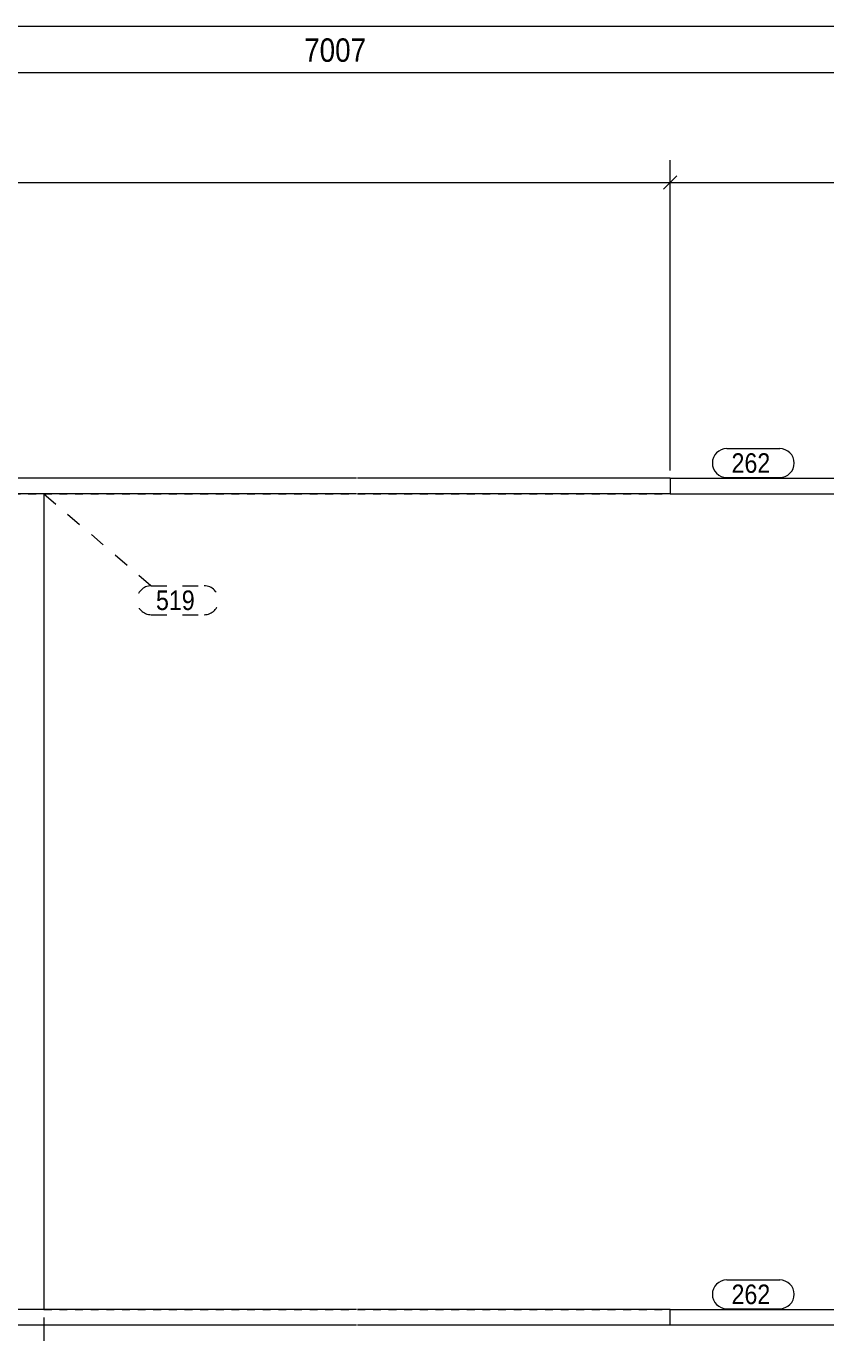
# Model space of a CAD drawing. Header units: millimetres. Extents: x 2 to 825, y 1 to 579.
# Drawn here: x 412.7 to 514.9, y 230.8 to 397.9 of the extents above; entities that cross this region are included whole.
import ezdxf

# ---------------------------------------------------------------- set-up
doc = ezdxf.new("R2010")
doc.units = ezdxf.units.MM
for name, pattern in [('XKITLINE00', [0]), ('XKITLINE01', [4, 1, -1, 1, -1]), ('XKITLINE02', [4, 2, -2])]:
    doc.linetypes.add(name, pattern=pattern)
for name, color, linetype, lineweight in [('Dimensions', 7, 'Continuous', 0), ('Part', 2, 'Continuous', 0), ('PartMark', 7, 'Continuous', 0)]:
    doc.layers.add(name, color=color, linetype=linetype, lineweight=lineweight)
doc.styles.add('ARIAL', font='ARIAL.TTF')

# ---------------------------------------------------------------- blocks, each defined once
blk = doc.blocks.new('*A8')
at = {"layer": 'Part', "color": 7, "linetype": 'XKITLINE01', "lineweight": 0}
for p, q in [((374.92, 338.11), (414.92, 338.11)), ((414.92, 233.78), (374.92, 233.78))]:
    blk.add_line(p, q, dxfattribs=at)
at = {"layer": 'Part', "color": 2, "linetype": 'XKITLINE00', "lineweight": 0}
blk.add_line((414.92, 338.11), (414.92, 233.78), dxfattribs=at)
blk = doc.blocks.new('*A10')
at = {"layer": 'Part', "color": 2, "linetype": 'XKITLINE00', "lineweight": 0}
for p, q in [((414.92, 338.11), (414.92, 233.78)), ((598.01, 338.11), (598.01, 233.78))]:
    blk.add_line(p, q, dxfattribs=at)
at = {"layer": 'Part', "color": 7, "linetype": 'XKITLINE01', "lineweight": 0}
for p, q in [((414.92, 338.11), (454.92, 338.11)), ((455.02, 338.11), (535.02, 338.11)), ((535.12, 338.11), (598.01, 338.11)), ((414.92, 233.78), (454.92, 233.78)), ((455.02, 233.78), (535.02, 233.78)), ((535.12, 233.78), (598.01, 233.78))]:
    blk.add_line(p, q, dxfattribs=at)
blk = doc.blocks.new('*A17')
at = {"layer": 'Part', "color": 2, "linetype": 'XKITLINE00', "lineweight": 0}
for p, q in [((495.02, 231.78), (495.02, 233.78)), ((495.02, 233.78), (535.02, 233.78)), ((535.12, 233.78), (598.01, 233.78)), ((598.01, 233.78), (598.01, 231.78)), ((535.02, 231.78), (495.02, 231.78)), ((598.01, 231.78), (535.12, 231.78))]:
    blk.add_line(p, q, dxfattribs=at)
blk = doc.blocks.new('*A18')
at = {"layer": 'Part', "color": 2, "linetype": 'XKITLINE00', "lineweight": 0}
for p, q in [((495.02, 340.11), (495.02, 338.11)), ((495.02, 340.11), (535.02, 340.11)), ((535.12, 340.11), (598.01, 340.11)), ((598.01, 340.11), (598.01, 338.11)), ((495.02, 338.11), (535.02, 338.11)), ((535.12, 338.11), (598.01, 338.11))]:
    blk.add_line(p, q, dxfattribs=at)
blk = doc.blocks.new('*A19')
at = {"layer": 'Part', "color": 2, "linetype": 'XKITLINE00', "lineweight": 0}
for p, q in [((454.92, 340.11), (374.92, 340.11)), ((495.02, 340.11), (455.02, 340.11)), ((495.02, 340.11), (495.02, 338.11)), ((454.92, 338.11), (374.92, 338.11)), ((495.02, 338.11), (455.02, 338.11))]:
    blk.add_line(p, q, dxfattribs=at)
blk = doc.blocks.new('*A20')
at = {"layer": 'Part', "color": 2, "linetype": 'XKITLINE00', "lineweight": 0}
for p, q in [((454.92, 233.78), (374.92, 233.78)), ((495.02, 233.78), (455.02, 233.78)), ((495.02, 231.78), (495.02, 233.78)), ((454.92, 231.78), (374.92, 231.78)), ((495.02, 231.78), (455.02, 231.78))]:
    blk.add_line(p, q, dxfattribs=at)
blk = doc.blocks.new('*A58')
at = {"layer": 'Dimensions', "color": 7, "linetype": 'XKITLINE00', "lineweight": 0}
blk.add_line((41.63, 397.94), (598.01, 397.94), dxfattribs=at)
blk = doc.blocks.new('*A64')
at = {"layer": 'Dimensions', "color": 7, "linetype": 'XKITLINE00', "lineweight": 0}
blk.add_line((327.32, 392.03), (578.01, 392.03), dxfattribs=at)
at = {"layer": 'Dimensions', "color": 3, "style": 'ARIAL', "width": 0.85}
blk.add_text('7007', height=3, dxfattribs=at).set_placement((448.21, 393.38))
blk = doc.blocks.new('*A69')
at = {"layer": 'Dimensions', "color": 7, "linetype": 'XKITLINE00', "lineweight": 0}
blk.add_line((414.92, 232.78), (414.92, 207.54), dxfattribs=at)
blk = doc.blocks.new('*A70')
at = {"layer": 'Dimensions', "color": 7, "linetype": 'XKITLINE00', "lineweight": 0}
for p, q in [((414.92, 232.78), (414.92, 207.54)), ((598.01, 230.78), (598.01, 207.54)), ((415.77, 210.79), (414.07, 209.1)), ((598.85, 210.79), (597.16, 209.1)), ((414.92, 209.94), (598.01, 209.94))]:
    blk.add_line(p, q, dxfattribs=at)
at = {"layer": 'Dimensions', "color": 3}
for p in [(414.92, 209.94), (598.01, 209.94)]:
    blk.add_point(p, dxfattribs=at)
at = {"layer": 'Dimensions', "color": 3, "style": 'ARIAL', "width": 0.85}
blk.add_text('5990', height=3, dxfattribs=at).set_placement((502.01, 211.29))
blk = doc.blocks.new('*A77')
at = {"layer": 'PartMark', "color": 7, "linetype": 'XKITLINE00', "lineweight": 0}
for p, q in [((502.27, 237.58), (509.03, 237.58)), ((502.27, 233.88), (509.03, 233.88))]:
    blk.add_line(p, q, dxfattribs=at)
for centre, start, end in [((502.27, 235.73), 90, 270), ((509.03, 235.73), 270, 90)]:
    blk.add_arc(centre, 1.85, start, end, dxfattribs=at)
at = {"layer": 'PartMark', "color": 3, "style": 'ARIAL', "width": 0.85}
blk.add_text('262', height=2.5, dxfattribs=at).set_placement((502.87, 234.48))
blk = doc.blocks.new('*A78')
at = {"layer": 'PartMark', "color": 7, "linetype": 'XKITLINE00', "lineweight": 0}
for p, q in [((502.27, 343.91), (509.03, 343.91)), ((502.27, 340.21), (509.03, 340.21))]:
    blk.add_line(p, q, dxfattribs=at)
for centre, start, end in [((502.27, 342.06), 90, 270), ((509.03, 342.06), 270, 90)]:
    blk.add_arc(centre, 1.85, start, end, dxfattribs=at)
at = {"layer": 'PartMark', "color": 3, "style": 'ARIAL', "width": 0.85}
blk.add_text('262', height=2.5, dxfattribs=at).set_placement((502.87, 340.81))
blk = doc.blocks.new('*A83')
at = {"layer": 'PartMark', "color": 7, "linetype": 'XKITLINE02', "lineweight": 0}
for p, q in [((414.92, 338.11), (428.66, 326.36)), ((428.66, 326.36), (435.42, 326.36)), ((428.66, 322.66), (435.42, 322.66))]:
    blk.add_line(p, q, dxfattribs=at)
for centre, start, end in [((428.66, 324.51), 90, 270), ((435.42, 324.51), 270, 90)]:
    blk.add_arc(centre, 1.85, start, end, dxfattribs=at)
at = {"layer": 'PartMark', "color": 3, "style": 'ARIAL', "width": 0.85}
blk.add_text('519', height=2.5, dxfattribs=at).set_placement((429.26, 323.26))
blk = doc.blocks.new('*A98')
at = {"layer": 'Dimensions', "color": 7, "linetype": 'XKITLINE00', "lineweight": 0}
for p, q in [((495.02, 341.11), (495.02, 380.79)), ((224.72, 377.94), (495.02, 377.94)), ((495.87, 378.79), (494.17, 377.1))]:
    blk.add_line(p, q, dxfattribs=at)
at = {"layer": 'Dimensions', "color": 3}
blk.add_point((495.02, 377.94), dxfattribs=at)
blk = doc.blocks.new('*A99')
at = {"layer": 'Dimensions', "color": 7, "linetype": 'XKITLINE00', "lineweight": 0}
for p, q in [((495.02, 341.11), (495.02, 380.79)), ((598.01, 339.11), (598.01, 380.79)), ((495.87, 378.79), (494.17, 377.1)), ((495.02, 377.94), (598.01, 377.94)), ((598.85, 378.79), (597.16, 377.1))]:
    blk.add_line(p, q, dxfattribs=at)
at = {"layer": 'Dimensions', "color": 3}
for p in [(495.02, 377.94), (598.01, 377.94)]:
    blk.add_point(p, dxfattribs=at)
at = {"layer": 'Dimensions', "color": 3, "style": 'ARIAL', "width": 0.85}
blk.add_text('2295', height=3, dxfattribs=at).set_placement((542.06, 379.29))

msp = doc.modelspace()

# ---------------------------------------------------------------- block references
at = {"lineweight": 0}
for name in ['*A58', '*A64', '*A98', '*A99', '*A78', '*A19', '*A18', '*A10', '*A83', '*A77', '*A69', '*A20', '*A70', '*A17']:
    msp.add_blockref(name, (0, 0), dxfattribs=at)
at = {"layer": 'Part', "lineweight": 0}
msp.add_blockref('*A8', (0, 0), dxfattribs=at)

doc.saveas('drawing.dxf')
